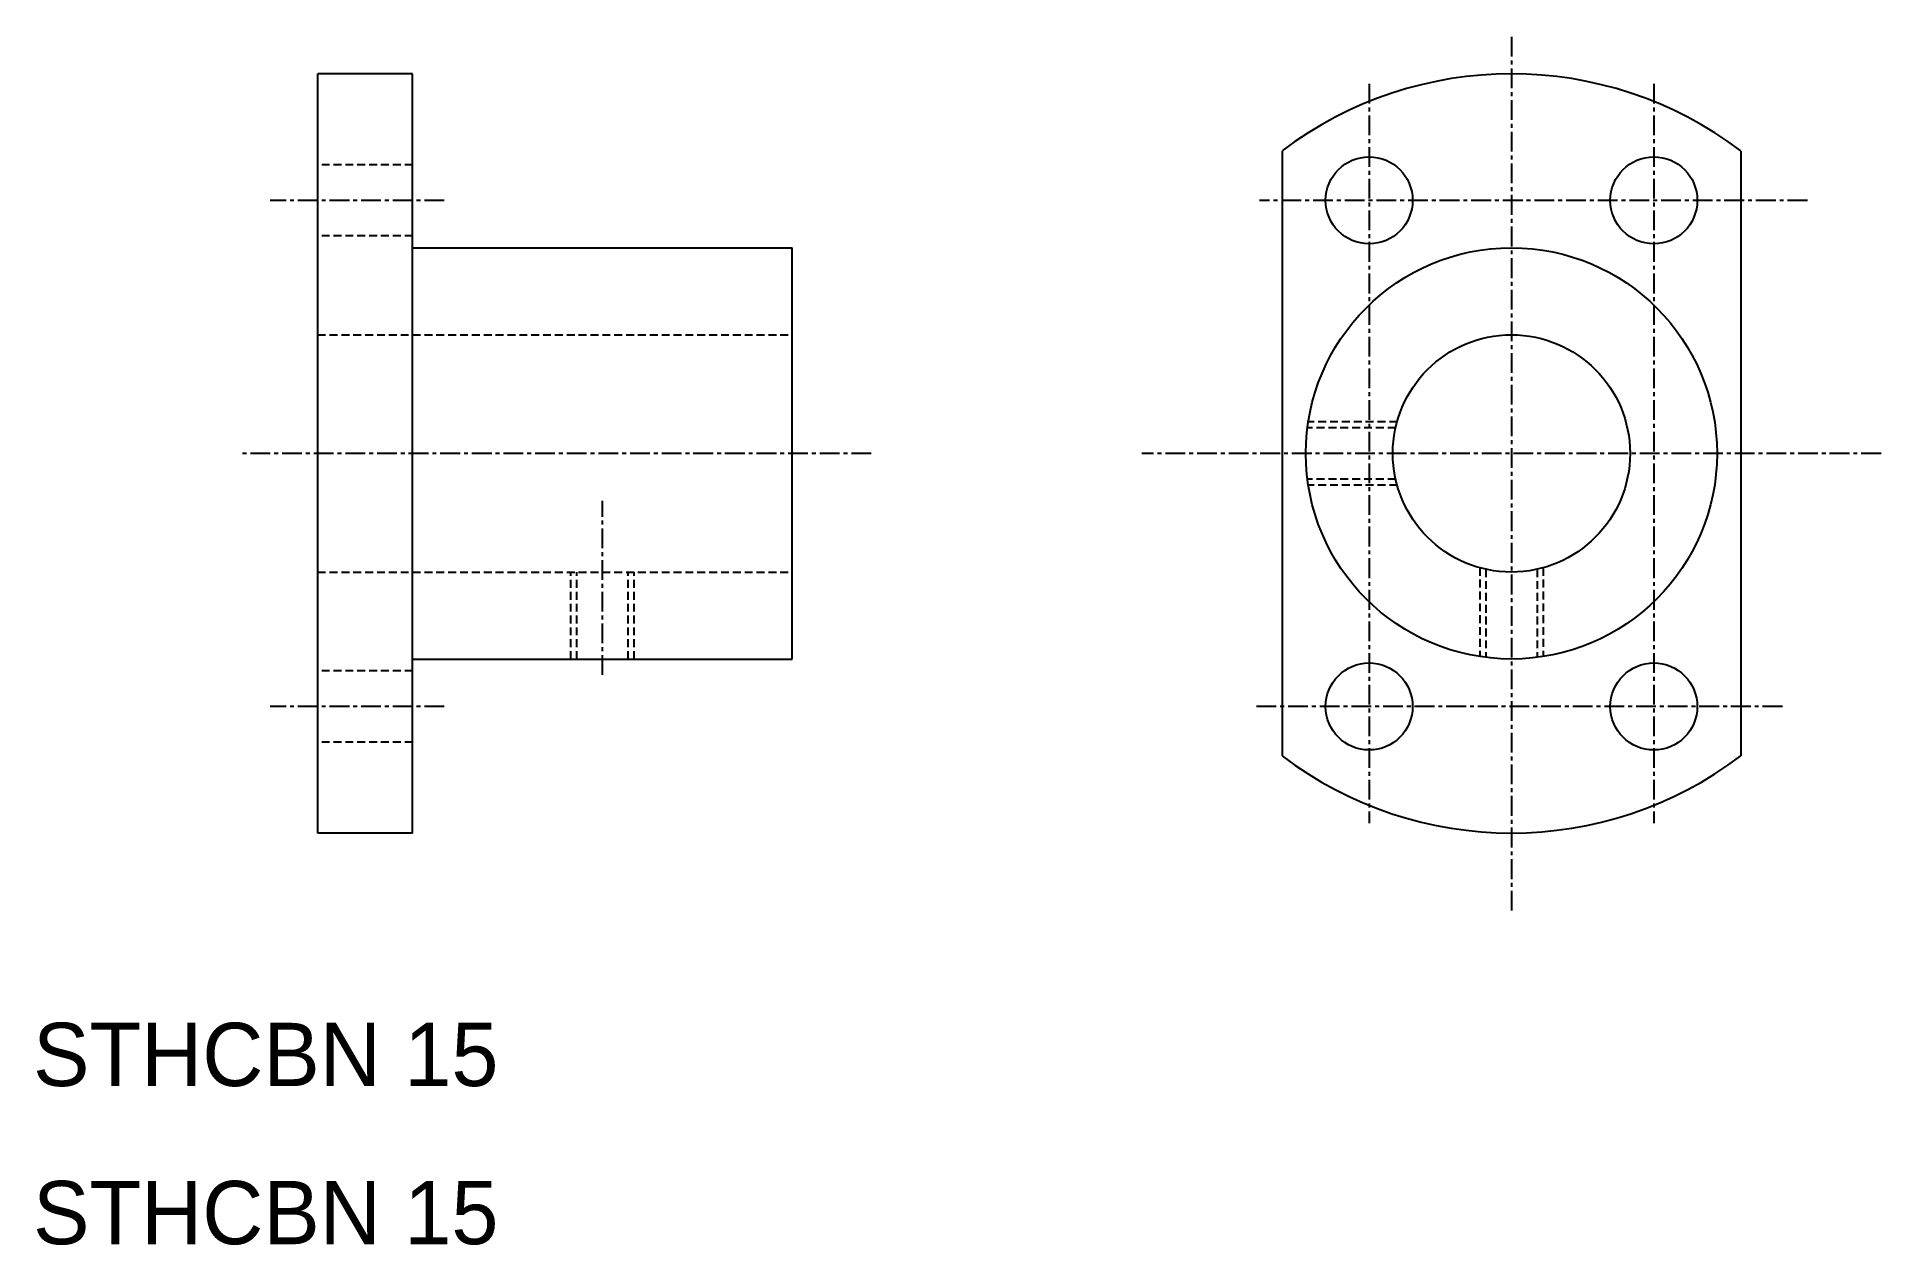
# Model space of a CAD drawing. Extents: x 10 to 127, y 10 to 86.
import ezdxf

# ---------------------------------------------------------------- set-up
doc = ezdxf.new("R2010")
doc.units = 0
doc.linetypes.add('CENTER', pattern=[2, 1.25, -0.25, 0.25, -0.25])
doc.linetypes.add('DASHED', pattern=[0.75, 0.5, -0.25])
doc.layers.get('0').update_dxf_attribs({"linetype": 'CONTINUOUS'})
doc.layers.add('CENTER', color=1, linetype='CENTER')

msp = doc.modelspace()

# ---------------------------------------------------------------- linework, layer by layer
at = {"color": 7, "linetype": 'CONTINUOUS'}
for p, q in [((28, 36), (28, 84)), ((34, 84), (28, 84)), ((34, 36), (34, 84)), ((88.98, 79.12), (88.98, 40.88)), ((117.98, 79.12), (117.98, 40.88)), ((34, 73), (58, 73)), ((58, 47), (58, 73)), ((34, 47), (58, 47)), ((34, 36), (28, 36))]:
    msp.add_line(p, q, dxfattribs=at)
at = {"color": 3, "linetype": 'DASHED'}
for p, q in [((34, 78.25), (28, 78.25)), ((34, 73.75), (28, 73.75)), ((28, 67.5), (58, 67.5)), ((96.26, 62), (90.64, 62)), ((96.16, 61.62), (90.59, 61.62)), ((96.16, 58.38), (90.59, 58.38)), ((96.26, 58), (90.64, 58)), ((28, 52.5), (58, 52.5)), ((44, 47), (44, 52.5)), ((44.38, 47), (44.38, 52.5)), ((47.62, 47), (47.62, 52.5)), ((48, 47), (48, 52.5)), ((101.48, 52.77), (101.48, 47.15)), ((101.86, 52.68), (101.86, 47.1)), ((105.11, 52.68), (105.11, 47.1)), ((105.48, 52.77), (105.48, 47.15)), ((34, 46.25), (28, 46.25)), ((34, 41.75), (28, 41.75))]:
    msp.add_line(p, q, dxfattribs=at)
at = {"color": 7, "linetype": 'CONTINUOUS'}
for centre, radius in [((94.48, 76), 2.75), ((112.48, 76), 2.75), ((103.48, 60), 13), ((103.48, 60), 7.5), ((94.48, 44), 2.75), ((112.48, 44), 2.75)]:
    msp.add_circle(centre, radius, dxfattribs=at)
for start, end in [(52.8311, 127.1689), (232.8311, 307.1689)]:
    msp.add_arc((103.48, 60), 24, start, end, dxfattribs=at)
at = {"layer": 'CENTER', "color": 1, "linetype": 'CENTER'}
for p, q in [((103.48, 86.34), (103.48, 31.08)), ((94.48, 83.37), (94.48, 36.63)), ((112.48, 83.37), (112.48, 36.63)), ((36, 76), (25, 76)), ((122.19, 76), (87.54, 76)), ((63, 60), (23, 60)), ((126.85, 60), (80.11, 60)), ((46, 46), (46, 57)), ((36, 44), (25, 44)), ((120.61, 44), (87.27, 44))]:
    msp.add_line(p, q, dxfattribs=at)

# ---------------------------------------------------------------- texts
at = {"color": 7, "linetype": 'CONTINUOUS'}
for p in [(10, 20), (10, 10)]:
    msp.add_text('STHCBN 15', height=4, dxfattribs=at).set_placement(p)

doc.saveas('drawing.dxf')
